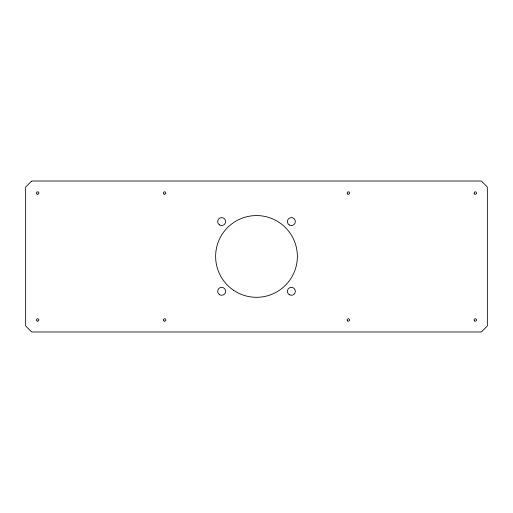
<?xml version="1.0" encoding="UTF-8"?>
<svg xmlns="http://www.w3.org/2000/svg" width="513" height="513" viewBox="0 0 513 513"><rect width="100%" height="100%" fill="white"/><g stroke="black" fill="none" stroke-linecap="round" stroke-linejoin="round"><path stroke-width="0.77" d="M31.306 181.365L26.003 186.668A1.199 1.199 0 0 0 25.65 187.521L25.65 325.479A1.199 1.199 0 0 0 26.003 326.332L31.306 331.635A1.199 1.199 0 0 0 32.159 331.988L480.841 331.988A1.199 1.199 0 0 0 481.694 331.635L486.997 326.332A1.199 1.199 0 0 0 487.35 325.479L487.35 187.521A1.199 1.199 0 0 0 486.997 186.668L481.694 181.365A1.199 1.199 0 0 0 480.841 181.012L32.159 181.012A1.199 1.199 0 0 0 31.306 181.365M37.071 194.074A1.199 1.199 0 0 0 38.873 193.035A1.199 1.199 0 0 0 37.071 191.99A1.199 1.199 0 0 0 37.071 194.074M37.071 321.01A1.199 1.199 0 0 0 38.873 319.965A1.199 1.199 0 0 0 37.071 318.926A1.199 1.199 0 0 0 37.071 321.01M164.006 321.01A1.199 1.199 0 0 0 165.808 319.965A1.199 1.199 0 0 0 164.006 318.926A1.199 1.199 0 0 0 164.006 321.01M164.006 194.074A1.199 1.199 0 0 0 165.808 193.035A1.199 1.199 0 0 0 164.006 191.99A1.199 1.199 0 0 0 164.006 194.074M474.653 194.029A1.199 1.199 0 0 0 476.526 193.119A1.199 1.199 0 0 0 474.807 191.952A1.199 1.199 0 0 0 474.653 194.029M474.73 321.01A1.199 1.199 0 0 0 476.532 319.965A1.199 1.199 0 0 0 474.73 318.926A1.199 1.199 0 0 0 474.73 321.01M347.724 320.965A1.199 1.199 0 0 0 349.597 320.054A1.199 1.199 0 0 0 347.872 318.887A1.199 1.199 0 0 0 347.724 320.965M347.795 194.074A1.199 1.199 0 0 0 349.597 193.035A1.199 1.199 0 0 0 347.795 191.99A1.199 1.199 0 0 0 347.795 194.074M289.377 294.738A3.969 3.969 0 0 0 295.328 291.301A3.969 3.969 0 0 0 289.377 287.864A3.969 3.969 0 0 0 289.377 294.738M219.654 294.738A3.969 3.969 0 0 0 225.611 291.301A3.969 3.969 0 0 0 219.654 287.864A3.969 3.969 0 0 0 219.654 294.738M219.417 224.867A3.969 3.969 0 0 0 225.598 221.866A3.969 3.969 0 0 0 219.904 218.012A3.969 3.969 0 0 0 219.417 224.867M289.377 225.021A3.969 3.969 0 0 0 295.328 221.584A3.969 3.969 0 0 0 289.377 218.147A3.969 3.969 0 0 0 289.377 225.021M233.595 290.287A40.867 40.867 0 0 0 297.264 259.354A40.867 40.867 0 0 0 238.641 219.679A40.867 40.867 0 0 0 233.595 290.287"/></g></svg>
